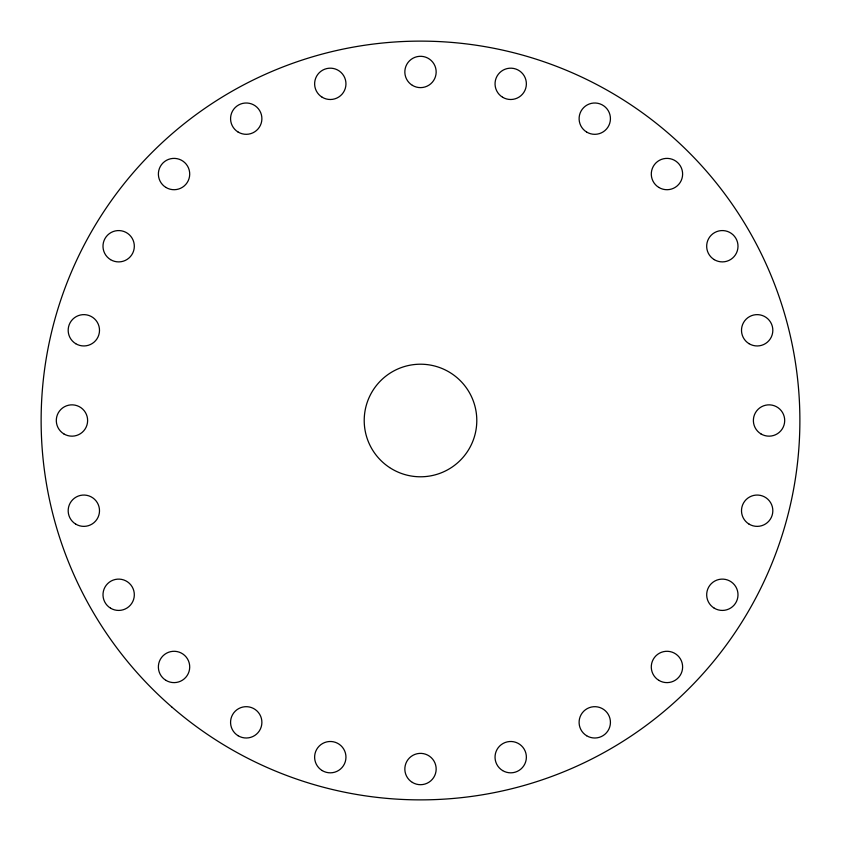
<?xml version="1.0" encoding="UTF-8"?>
<svg xmlns="http://www.w3.org/2000/svg" width="841" height="841" viewBox="0 0 841 841"><rect width="100%" height="100%" fill="white"/><g stroke="black" fill="none" stroke-linecap="round" stroke-linejoin="round"><path stroke-width="1.26" d="M171.638 706.839A379.375 379.375 0 0 0 792.916 492.858A379.375 379.375 0 0 0 296.957 61.803A379.375 379.375 0 0 0 171.638 706.839M389.572 467.533A56.294 56.294 0 0 0 476.7 423.769A56.294 56.294 0 0 0 395.228 370.198A56.294 56.294 0 0 0 389.572 467.533M502.582 770.556A15.664 15.664 0 0 0 526.371 757.499A15.664 15.664 0 0 0 503.17 743.423A15.664 15.664 0 0 0 502.582 770.556M586.64 735.738A15.664 15.664 0 0 0 610.429 722.682A15.664 15.664 0 0 0 587.239 708.606A15.664 15.664 0 0 0 586.64 735.738M658.829 680.348A15.664 15.664 0 0 0 682.619 667.291A15.664 15.664 0 0 0 659.418 653.215A15.664 15.664 0 0 0 658.829 680.348M714.219 608.159A15.664 15.664 0 0 0 737.999 595.113A15.664 15.664 0 0 0 714.808 581.036A15.664 15.664 0 0 0 714.219 608.159M749.037 524.101A15.664 15.664 0 0 0 772.826 511.055A15.664 15.664 0 0 0 749.625 496.978A15.664 15.664 0 0 0 749.037 524.101M412.374 782.424A15.664 15.664 0 0 0 436.164 769.378A15.664 15.664 0 0 0 412.963 755.302A15.664 15.664 0 0 0 412.374 782.424M238.108 735.738A15.664 15.664 0 0 0 261.887 722.682A15.664 15.664 0 0 0 238.697 708.606A15.664 15.664 0 0 0 238.108 735.738M322.166 770.556A15.664 15.664 0 0 0 345.956 757.499A15.664 15.664 0 0 0 322.755 743.423A15.664 15.664 0 0 0 322.166 770.556M165.919 680.348A15.664 15.664 0 0 0 189.709 667.291A15.664 15.664 0 0 0 166.507 653.215A15.664 15.664 0 0 0 165.919 680.348M110.528 608.159A15.664 15.664 0 0 0 134.318 595.113A15.664 15.664 0 0 0 111.128 581.036A15.664 15.664 0 0 0 110.528 608.159M75.711 524.101A15.664 15.664 0 0 0 99.501 511.055A15.664 15.664 0 0 0 76.3 496.978A15.664 15.664 0 0 0 75.711 524.101M63.832 433.893A15.664 15.664 0 0 0 87.622 420.847A15.664 15.664 0 0 0 64.431 406.771A15.664 15.664 0 0 0 63.832 433.893M75.711 343.685A15.664 15.664 0 0 0 99.501 330.629A15.664 15.664 0 0 0 76.3 316.563A15.664 15.664 0 0 0 75.711 343.685M110.528 259.627A15.664 15.664 0 0 0 134.318 246.571A15.664 15.664 0 0 0 111.128 232.494A15.664 15.664 0 0 0 110.528 259.627M165.919 187.438A15.664 15.664 0 0 0 189.709 174.392A15.664 15.664 0 0 0 166.507 160.316A15.664 15.664 0 0 0 165.919 187.438M238.108 132.048A15.664 15.664 0 0 0 261.887 119.002A15.664 15.664 0 0 0 238.697 104.925A15.664 15.664 0 0 0 238.108 132.048M322.166 97.23A15.664 15.664 0 0 0 345.956 84.184A15.664 15.664 0 0 0 322.755 70.108A15.664 15.664 0 0 0 322.166 97.23M412.374 85.351A15.664 15.664 0 0 0 436.164 72.305A15.664 15.664 0 0 0 412.963 58.229A15.664 15.664 0 0 0 412.374 85.351M502.582 97.23A15.664 15.664 0 0 0 526.371 84.184A15.664 15.664 0 0 0 503.17 70.108A15.664 15.664 0 0 0 502.582 97.23M586.64 132.048A15.664 15.664 0 0 0 610.429 119.002A15.664 15.664 0 0 0 587.239 104.925A15.664 15.664 0 0 0 586.64 132.048M658.829 187.438A15.664 15.664 0 0 0 682.619 174.392A15.664 15.664 0 0 0 659.418 160.316A15.664 15.664 0 0 0 658.829 187.438M714.219 259.627A15.664 15.664 0 0 0 737.999 246.571A15.664 15.664 0 0 0 714.808 232.494A15.664 15.664 0 0 0 714.219 259.627M749.037 343.685A15.664 15.664 0 0 0 772.826 330.629A15.664 15.664 0 0 0 749.625 316.563A15.664 15.664 0 0 0 749.037 343.685M760.916 433.893A15.664 15.664 0 0 0 784.695 420.847A15.664 15.664 0 0 0 761.504 406.771A15.664 15.664 0 0 0 760.916 433.893"/></g></svg>
